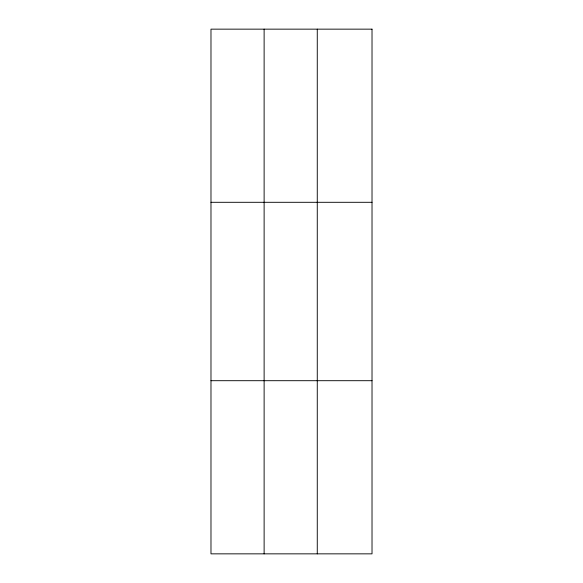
<?xml version="1.0" encoding="UTF-8"?>
<svg xmlns="http://www.w3.org/2000/svg" width="583" height="583" viewBox="0 0 583 583"><rect width="100%" height="100%" fill="white"/><g stroke="black" fill="none" stroke-linecap="round" stroke-linejoin="round"><path stroke-width="0.87" d="M264.121 553.85L264.121 29.15M317.269 553.85L317.269 29.15M210.98 202.301L372.02 202.301M210.98 380.699L372.02 380.699M372.02 29.15L372.02 553.85L210.98 553.85L210.98 29.15L372.02 29.15"/></g></svg>
